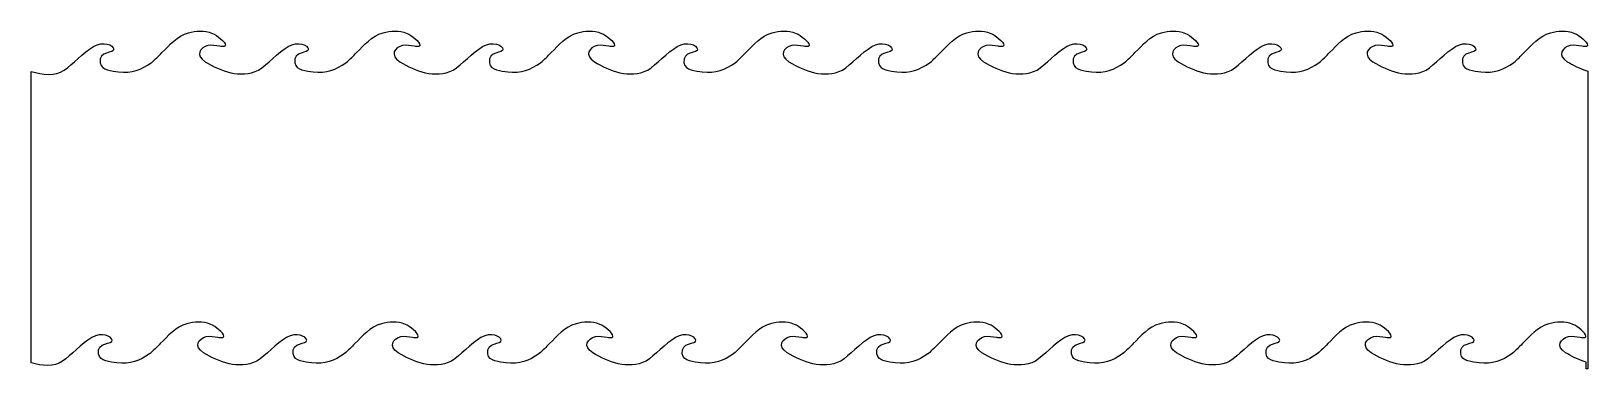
# Model space of a CAD drawing. Header units: centimetres. Extents: x -5.8 to 5.8, y -1.3 to 1.3.
import ezdxf

# ---------------------------------------------------------------- set-up
doc = ezdxf.new("R2010")
doc.units = ezdxf.units.CM
doc.header["$MEASUREMENT"] = 0
doc.layers.add('Layer 1', color=7, linetype='Continuous')

msp = doc.modelspace()

# ---------------------------------------------------------------- linework, layer by layer
at = {"layer": 'Layer 1'}
msp.add_open_spline([(-4.5591, 1.26214), (-4.59021, 1.26247), (-4.62083, 1.25821), (-4.64674, 1.25056), (-4.64674, 1.25056), (-4.73344, 1.22497), (-4.78818, 1.15922), (-4.84518, 1.10173), (-4.84518, 1.10173), (-4.87011, 1.07458), (-4.89613, 1.0516), (-4.92208, 1.02732), (-4.92208, 1.02732), (-4.92252, 1.02693), (-4.92329, 1.02687), (-4.92373, 1.02649), (-4.92373, 1.02649), (-4.9242, 1.02608), (-4.92492, 1.02606), (-4.92538, 1.02566), (-4.92538, 1.02566), (-4.99744, 0.97574), (-5.07132, 0.9431), (-5.17012, 0.95869), (-5.17012, 0.95869), (-5.21905, 0.96641), (-5.29802, 0.96505), (-5.30738, 1.02566), (-5.30738, 1.02566), (-5.32177, 1.11892), (-5.2005, 1.09392), (-5.20568, 1.12736), (-5.20568, 1.12736), (-5.21047, 1.15835), (-5.28264, 1.19163), (-5.35781, 1.14721), (-5.35781, 1.14721), (-5.43299, 1.10278), (-5.51446, 1.01269), (-5.57775, 0.97027), (-5.57775, 0.97027), (-5.64428, 0.92567), (-5.73817, 0.93456), (-5.82414, 0.96117), (-5.82414, 0.96117), (-5.82414, 0.96117), (-5.82414, -1.21834), (-5.82414, -1.21834), (-5.82414, -1.21834), (-5.74164, -1.24198), (-5.6535, -1.2484), (-5.59015, -1.20594), (-5.59015, -1.20594), (-5.52686, -1.16352), (-5.44539, -1.07342), (-5.37022, -1.029), (-5.37022, -1.029), (-5.29504, -0.98458), (-5.22288, -1.01785), (-5.21808, -1.04884), (-5.21808, -1.04884), (-5.2129, -1.08228), (-5.33417, -1.05728), (-5.31978, -1.15054), (-5.31978, -1.15054), (-5.31042, -1.21115), (-5.23146, -1.20979), (-5.18253, -1.21751), (-5.18253, -1.21751), (-5.08372, -1.2331), (-5.00985, -1.20046), (-4.93779, -1.15054), (-4.93779, -1.15054), (-4.93732, -1.15014), (-4.9366, -1.15012), (-4.93614, -1.14971), (-4.93614, -1.14971), (-4.9357, -1.14933), (-4.93493, -1.14927), (-4.93449, -1.14888), (-4.93449, -1.14888), (-4.90855, -1.1246), (-4.88253, -1.10162), (-4.8576, -1.07447), (-4.8576, -1.07447), (-4.8006, -1.01698), (-4.74586, -0.95123), (-4.65916, -0.92564), (-4.65916, -0.92564), (-4.63324, -0.91799), (-4.60263, -0.91373), (-4.57152, -0.91406), (-4.57152, -0.91406), (-4.54041, -0.91439), (-4.5142, -0.91665), (-4.47974, -0.9306), (-4.47974, -0.9306), (-4.44653, -0.94404), (-4.38262, -0.99517), (-4.383, -1.01742), (-4.383, -1.01742), (-4.38304, -1.0196), (-4.38342, -1.02649), (-4.39127, -1.02817), (-4.39127, -1.02817), (-4.40438, -1.029), (-4.41228, -1.02992), (-4.426, -1.02652), (-4.426, -1.02652), (-4.45452, -1.02233), (-4.48342, -1.01565), (-4.51364, -1.02156), (-4.51364, -1.02156), (-4.57302, -1.03549), (-4.61102, -1.09518), (-4.53431, -1.14228), (-4.53431, -1.14228), (-4.41762, -1.21216), (-4.27444, -1.27028), (-4.13413, -1.20595), (-4.13413, -1.20595), (-4.07084, -1.16353), (-3.98937, -1.07343), (-3.9142, -1.02901), (-3.9142, -1.02901), (-3.83902, -0.98459), (-3.76686, -1.01786), (-3.76206, -1.04885), (-3.76206, -1.04885), (-3.75688, -1.08229), (-3.87815, -1.05729), (-3.86376, -1.15055), (-3.86376, -1.15055), (-3.8544, -1.21116), (-3.77544, -1.2098), (-3.72651, -1.21752), (-3.72651, -1.21752), (-3.6277, -1.23311), (-3.55383, -1.20047), (-3.48177, -1.15055), (-3.48177, -1.15055), (-3.4813, -1.15015), (-3.48058, -1.15013), (-3.48012, -1.14972), (-3.48012, -1.14972), (-3.47968, -1.14934), (-3.47891, -1.14928), (-3.47847, -1.14889), (-3.47847, -1.14889), (-3.45252, -1.12461), (-3.42651, -1.10163), (-3.40158, -1.07448), (-3.40158, -1.07448), (-3.34458, -1.01699), (-3.28984, -0.95124), (-3.20314, -0.92565), (-3.20314, -0.92565), (-3.17722, -0.918), (-3.14661, -0.91374), (-3.1155, -0.91407), (-3.1155, -0.91407), (-3.08439, -0.9144), (-3.05818, -0.91666), (-3.02372, -0.93061), (-3.02372, -0.93061), (-2.99051, -0.94405), (-2.9266, -0.99518), (-2.92698, -1.01743), (-2.92698, -1.01743), (-2.92701, -1.01961), (-2.9274, -1.0265), (-2.93525, -1.02818), (-2.93525, -1.02818), (-2.94836, -1.02901), (-2.95626, -1.02993), (-2.96998, -1.02653), (-2.96998, -1.02653), (-2.9985, -1.02234), (-3.0274, -1.01566), (-3.05762, -1.02157), (-3.05762, -1.02157), (-3.117, -1.0355), (-3.155, -1.09519), (-3.07829, -1.14229), (-3.07829, -1.14229), (-2.9616, -1.21217), (-2.81842, -1.27029), (-2.67811, -1.20596), (-2.67811, -1.20596), (-2.61482, -1.16354), (-2.53335, -1.07344), (-2.45818, -1.02902), (-2.45818, -1.02902), (-2.383, -0.9846), (-2.31084, -1.01787), (-2.30604, -1.04886), (-2.30604, -1.04886), (-2.30086, -1.0823), (-2.42213, -1.0573), (-2.40774, -1.15056), (-2.40774, -1.15056), (-2.39838, -1.21117), (-2.31942, -1.20981), (-2.27049, -1.21753), (-2.27049, -1.21753), (-2.17168, -1.23312), (-2.09781, -1.20048), (-2.02575, -1.15056), (-2.02575, -1.15056), (-2.02528, -1.15017), (-2.02456, -1.15014), (-2.0241, -1.14973), (-2.0241, -1.14973), (-2.02366, -1.14936), (-2.02289, -1.14929), (-2.02245, -1.1489), (-2.02245, -1.1489), (-1.9965, -1.12462), (-1.97049, -1.10164), (-1.94556, -1.07449), (-1.94556, -1.07449), (-1.88856, -1.017), (-1.83382, -0.95125), (-1.74712, -0.92566), (-1.74712, -0.92566), (-1.7212, -0.91801), (-1.69059, -0.91375), (-1.65948, -0.91408), (-1.65948, -0.91408), (-1.62837, -0.91441), (-1.60216, -0.91667), (-1.5677, -0.93062), (-1.5677, -0.93062), (-1.53449, -0.94406), (-1.47058, -0.99519), (-1.47096, -1.01744), (-1.47096, -1.01744), (-1.47099, -1.01962), (-1.47138, -1.02651), (-1.47923, -1.02819), (-1.47923, -1.02819), (-1.49234, -1.02902), (-1.50024, -1.02994), (-1.51396, -1.02654), (-1.51396, -1.02654), (-1.54248, -1.02235), (-1.57138, -1.01567), (-1.6016, -1.02158), (-1.6016, -1.02158), (-1.66098, -1.03551), (-1.69898, -1.0952), (-1.62227, -1.1423), (-1.62227, -1.1423), (-1.50558, -1.21218), (-1.3624, -1.2703), (-1.22209, -1.20597), (-1.22209, -1.20597), (-1.1588, -1.16355), (-1.07733, -1.07345), (-1.00216, -1.02903), (-1.00216, -1.02903), (-0.92698, -0.98461), (-0.85482, -1.01788), (-0.85002, -1.04887), (-0.85002, -1.04887), (-0.84484, -1.08231), (-0.96611, -1.05731), (-0.95172, -1.15057), (-0.95172, -1.15057), (-0.94236, -1.21118), (-0.8634, -1.20982), (-0.81447, -1.21754), (-0.81447, -1.21754), (-0.71566, -1.23313), (-0.64179, -1.20049), (-0.56973, -1.15057), (-0.56973, -1.15057), (-0.56926, -1.15018), (-0.56854, -1.15015), (-0.56808, -1.14974), (-0.56808, -1.14974), (-0.56764, -1.14937), (-0.56687, -1.1493), (-0.56643, -1.14891), (-0.56643, -1.14891), (-0.54048, -1.12463), (-0.51447, -1.10165), (-0.48954, -1.0745), (-0.48954, -1.0745), (-0.43254, -1.01701), (-0.3778, -0.95126), (-0.2911, -0.92567), (-0.2911, -0.92567), (-0.26518, -0.91802), (-0.23457, -0.91376), (-0.20346, -0.91409), (-0.20346, -0.91409), (-0.17235, -0.91442), (-0.14614, -0.91668), (-0.11168, -0.93063), (-0.11168, -0.93063), (-0.07847, -0.94407), (-0.01456, -0.9952), (-0.01494, -1.01745), (-0.01494, -1.01745), (-0.01497, -1.01963), (-0.01536, -1.02652), (-0.02321, -1.0282), (-0.02321, -1.0282), (-0.03632, -1.02903), (-0.04422, -1.02995), (-0.05794, -1.02655), (-0.05794, -1.02655), (-0.08646, -1.02236), (-0.11536, -1.01568), (-0.14558, -1.02159), (-0.14558, -1.02159), (-0.20496, -1.03552), (-0.24296, -1.09521), (-0.16625, -1.14231), (-0.16625, -1.14231), (-0.04956, -1.21219), (0.09362, -1.27031), (0.23393, -1.20598), (0.23393, -1.20598), (0.29722, -1.16356), (0.37869, -1.07346), (0.45386, -1.02904), (0.45386, -1.02904), (0.52904, -0.98462), (0.6012, -1.01789), (0.606, -1.04888), (0.606, -1.04888), (0.61118, -1.08232), (0.48991, -1.05732), (0.5043, -1.15058), (0.5043, -1.15058), (0.51366, -1.21119), (0.59262, -1.20983), (0.64155, -1.21755), (0.64155, -1.21755), (0.74036, -1.23314), (0.81423, -1.2005), (0.88629, -1.15058), (0.88629, -1.15058), (0.88676, -1.15018), (0.88748, -1.15016), (0.88794, -1.14975), (0.88794, -1.14975), (0.88838, -1.14937), (0.88915, -1.14931), (0.88959, -1.14892), (0.88959, -1.14892), (0.91554, -1.12464), (0.94155, -1.10166), (0.96648, -1.07451), (0.96648, -1.07451), (1.02348, -1.01702), (1.07822, -0.95127), (1.16492, -0.92568), (1.16492, -0.92568), (1.19084, -0.91803), (1.22145, -0.91377), (1.25256, -0.9141), (1.25256, -0.9141), (1.28367, -0.91443), (1.30988, -0.91669), (1.34434, -0.93064), (1.34434, -0.93064), (1.37755, -0.94408), (1.44146, -0.99521), (1.44108, -1.01746), (1.44108, -1.01746), (1.44105, -1.01964), (1.44066, -1.02653), (1.43281, -1.02821), (1.43281, -1.02821), (1.4197, -1.02904), (1.4118, -1.02996), (1.39808, -1.02656), (1.39808, -1.02656), (1.36956, -1.02237), (1.34066, -1.01569), (1.31044, -1.0216), (1.31044, -1.0216), (1.25106, -1.03553), (1.21306, -1.09522), (1.28977, -1.14232), (1.28977, -1.14232), (1.40646, -1.2122), (1.54964, -1.27032), (1.68995, -1.20599), (1.68995, -1.20599), (1.75324, -1.16357), (1.83471, -1.07347), (1.90988, -1.02905), (1.90988, -1.02905), (1.98506, -0.98463), (2.05722, -1.0179), (2.06202, -1.04889), (2.06202, -1.04889), (2.0672, -1.08233), (1.94593, -1.05733), (1.96032, -1.15059), (1.96032, -1.15059), (1.96968, -1.2112), (2.04864, -1.20984), (2.09757, -1.21756), (2.09757, -1.21756), (2.19638, -1.23315), (2.27025, -1.20051), (2.34231, -1.15059), (2.34231, -1.15059), (2.34278, -1.15019), (2.3435, -1.15017), (2.34396, -1.14976), (2.34396, -1.14976), (2.3444, -1.14938), (2.34517, -1.14932), (2.34561, -1.14893), (2.34561, -1.14893), (2.37156, -1.12465), (2.39757, -1.10167), (2.4225, -1.07452), (2.4225, -1.07452), (2.4795, -1.01703), (2.53424, -0.95128), (2.62094, -0.92569), (2.62094, -0.92569), (2.64686, -0.91804), (2.67747, -0.91378), (2.70858, -0.91411), (2.70858, -0.91411), (2.73969, -0.91444), (2.7659, -0.9167), (2.80036, -0.93065), (2.80036, -0.93065), (2.83357, -0.94409), (2.89748, -0.99522), (2.8971, -1.01747), (2.8971, -1.01747), (2.89707, -1.01965), (2.89668, -1.02654), (2.88883, -1.02822), (2.88883, -1.02822), (2.87572, -1.02905), (2.86782, -1.02997), (2.8541, -1.02657), (2.8541, -1.02657), (2.82558, -1.02238), (2.79668, -1.0157), (2.76646, -1.02161), (2.76646, -1.02161), (2.70708, -1.03554), (2.66908, -1.09523), (2.74579, -1.14233), (2.74579, -1.14233), (2.86248, -1.21221), (3.00566, -1.27033), (3.14597, -1.206), (3.14597, -1.206), (3.20926, -1.16358), (3.29073, -1.07348), (3.3659, -1.02906), (3.3659, -1.02906), (3.44108, -0.98464), (3.51324, -1.01791), (3.51804, -1.0489), (3.51804, -1.0489), (3.52322, -1.08234), (3.40195, -1.05734), (3.41634, -1.1506), (3.41634, -1.1506), (3.4257, -1.21121), (3.50466, -1.20985), (3.55359, -1.21757), (3.55359, -1.21757), (3.6524, -1.23316), (3.72627, -1.20052), (3.79833, -1.1506), (3.79833, -1.1506), (3.7988, -1.15021), (3.79952, -1.15018), (3.79998, -1.14977), (3.79998, -1.14977), (3.80042, -1.1494), (3.80119, -1.14933), (3.80163, -1.14894), (3.80163, -1.14894), (3.82758, -1.12466), (3.85359, -1.10168), (3.87852, -1.07453), (3.87852, -1.07453), (3.93552, -1.01704), (3.99026, -0.95129), (4.07696, -0.9257), (4.07696, -0.9257), (4.10288, -0.91805), (4.13349, -0.91379), (4.1646, -0.91412), (4.1646, -0.91412), (4.19571, -0.91445), (4.22192, -0.91671), (4.25638, -0.93066), (4.25638, -0.93066), (4.28959, -0.9441), (4.3535, -0.99523), (4.35312, -1.01748), (4.35312, -1.01748), (4.35309, -1.01966), (4.3527, -1.02655), (4.34485, -1.02823), (4.34485, -1.02823), (4.33174, -1.02906), (4.32384, -1.02998), (4.31012, -1.02658), (4.31012, -1.02658), (4.2816, -1.02239), (4.2527, -1.01571), (4.22248, -1.02162), (4.22248, -1.02162), (4.1631, -1.03555), (4.1251, -1.09524), (4.20181, -1.14234), (4.20181, -1.14234), (4.3185, -1.21222), (4.46168, -1.27034), (4.60199, -1.20601), (4.60199, -1.20601), (4.66528, -1.16359), (4.74675, -1.07349), (4.82192, -1.02907), (4.82192, -1.02907), (4.8971, -0.98465), (4.96926, -1.01792), (4.97406, -1.04891), (4.97406, -1.04891), (4.97924, -1.08235), (4.85797, -1.05735), (4.87236, -1.15061), (4.87236, -1.15061), (4.88172, -1.21122), (4.96068, -1.20986), (5.00961, -1.21758), (5.00961, -1.21758), (5.10842, -1.23317), (5.18229, -1.20053), (5.25435, -1.15061), (5.25435, -1.15061), (5.25482, -1.15022), (5.25554, -1.15019), (5.256, -1.14978), (5.256, -1.14978), (5.25644, -1.14941), (5.25721, -1.14934), (5.25765, -1.14895), (5.25765, -1.14895), (5.2836, -1.12467), (5.30961, -1.10169), (5.33454, -1.07454), (5.33454, -1.07454), (5.39154, -1.01705), (5.44628, -0.9513), (5.53298, -0.92571), (5.53298, -0.92571), (5.5589, -0.91806), (5.58951, -0.9138), (5.62062, -0.91413), (5.62062, -0.91413), (5.65173, -0.91446), (5.67794, -0.91672), (5.7124, -0.93067), (5.7124, -0.93067), (5.74561, -0.94411), (5.80952, -0.99524), (5.80914, -1.01749), (5.80914, -1.01749), (5.80911, -1.01967), (5.80872, -1.02656), (5.80087, -1.02824), (5.80087, -1.02824), (5.78776, -1.02907), (5.77986, -1.02999), (5.76614, -1.02659), (5.76614, -1.02659), (5.73762, -1.0224), (5.70872, -1.01572), (5.6785, -1.02163), (5.6785, -1.02163), (5.61912, -1.03556), (5.58112, -1.09525), (5.65783, -1.14235), (5.65783, -1.14235), (5.69664, -1.16618), (5.75191, -1.19412), (5.81162, -1.21346), (5.81162, -1.21346), (5.81162, -1.21346), (5.81162, -1.26224), (5.81162, -1.26224), (5.81162, -1.26224), (5.81162, -1.26224), (5.82402, -1.26224), (5.82402, -1.26224), (5.82402, -1.26224), (5.82402, -1.26224), (5.82402, 0.96274), (5.82402, 0.96274), (5.82402, 0.96274), (5.76443, 0.98217), (5.70916, 1.01011), (5.67035, 1.03393), (5.67035, 1.03393), (5.59364, 1.08103), (5.63165, 1.14072), (5.69102, 1.15465), (5.69102, 1.15465), (5.72124, 1.16056), (5.75014, 1.15388), (5.77866, 1.14969), (5.77866, 1.14969), (5.79238, 1.14628), (5.80028, 1.14721), (5.81339, 1.14804), (5.81339, 1.14804), (5.82124, 1.14972), (5.82162, 1.15661), (5.82166, 1.15879), (5.82166, 1.15879), (5.82205, 1.18104), (5.75813, 1.23217), (5.72492, 1.24561), (5.72492, 1.24561), (5.69046, 1.25956), (5.66426, 1.26181), (5.63314, 1.26215), (5.63314, 1.26215), (5.60203, 1.26248), (5.57141, 1.25822), (5.5455, 1.25057), (5.5455, 1.25057), (5.45881, 1.22498), (5.40406, 1.15923), (5.34706, 1.10174), (5.34706, 1.10174), (5.32213, 1.07458), (5.29611, 1.0516), (5.27017, 1.02733), (5.27017, 1.02733), (5.26973, 1.02694), (5.26896, 1.02688), (5.26852, 1.0265), (5.26852, 1.0265), (5.26805, 1.02609), (5.26733, 1.02607), (5.26687, 1.02567), (5.26687, 1.02567), (5.19481, 0.97574), (5.12094, 0.94311), (5.02213, 0.9587), (5.02213, 0.9587), (4.9732, 0.96642), (4.89423, 0.96506), (4.88488, 1.02567), (4.88488, 1.02567), (4.87049, 1.11893), (4.99176, 1.09393), (4.98658, 1.12737), (4.98658, 1.12737), (4.98178, 1.15836), (4.90962, 1.19164), (4.83444, 1.14721), (4.83444, 1.14721), (4.75926, 1.10279), (4.6778, 1.01269), (4.61451, 0.97027), (4.61451, 0.97027), (4.4742, 0.90594), (4.33102, 0.96406), (4.21433, 1.03394), (4.21433, 1.03394), (4.13762, 1.08104), (4.17562, 1.14073), (4.235, 1.15466), (4.235, 1.15466), (4.26522, 1.16057), (4.29412, 1.15389), (4.32264, 1.1497), (4.32264, 1.1497), (4.33636, 1.14629), (4.34426, 1.14722), (4.35737, 1.14805), (4.35737, 1.14805), (4.36522, 1.14973), (4.3656, 1.15662), (4.36564, 1.1588), (4.36564, 1.1588), (4.36603, 1.18105), (4.30211, 1.23218), (4.2689, 1.24562), (4.2689, 1.24562), (4.23444, 1.25957), (4.20824, 1.26182), (4.17712, 1.26216), (4.17712, 1.26216), (4.14601, 1.26249), (4.11539, 1.25823), (4.08948, 1.25058), (4.08948, 1.25058), (4.00279, 1.22499), (3.94804, 1.15924), (3.89104, 1.10175), (3.89104, 1.10175), (3.86611, 1.07459), (3.84009, 1.05161), (3.81415, 1.02734), (3.81415, 1.02734), (3.81371, 1.02695), (3.81294, 1.02689), (3.8125, 1.02651), (3.8125, 1.02651), (3.81203, 1.0261), (3.81131, 1.02608), (3.81085, 1.02568), (3.81085, 1.02568), (3.73879, 0.97575), (3.66492, 0.94312), (3.56611, 0.95871), (3.56611, 0.95871), (3.51718, 0.96643), (3.43821, 0.96507), (3.42886, 1.02568), (3.42886, 1.02568), (3.41447, 1.11894), (3.53574, 1.09394), (3.53056, 1.12738), (3.53056, 1.12738), (3.52576, 1.15837), (3.4536, 1.19165), (3.37842, 1.14722), (3.37842, 1.14722), (3.30324, 1.1028), (3.22178, 1.0127), (3.15849, 0.97028), (3.15849, 0.97028), (3.01818, 0.90595), (2.875, 0.96407), (2.75831, 1.03395), (2.75831, 1.03395), (2.6816, 1.08105), (2.7196, 1.14074), (2.77898, 1.15467), (2.77898, 1.15467), (2.8092, 1.16058), (2.8381, 1.1539), (2.86662, 1.14971), (2.86662, 1.14971), (2.88034, 1.1463), (2.88824, 1.14723), (2.90135, 1.14806), (2.90135, 1.14806), (2.9092, 1.14974), (2.90958, 1.15663), (2.90962, 1.15881), (2.90962, 1.15881), (2.91001, 1.18106), (2.84609, 1.23219), (2.81288, 1.24563), (2.81288, 1.24563), (2.77842, 1.25958), (2.75222, 1.26183), (2.7211, 1.26217), (2.7211, 1.26217), (2.68999, 1.2625), (2.65937, 1.25824), (2.63346, 1.25059), (2.63346, 1.25059), (2.54677, 1.225), (2.49202, 1.15925), (2.43502, 1.10176), (2.43502, 1.10176), (2.41009, 1.0746), (2.38407, 1.05162), (2.35813, 1.02735), (2.35813, 1.02735), (2.35769, 1.02696), (2.35692, 1.0269), (2.35648, 1.02652), (2.35648, 1.02652), (2.35601, 1.02611), (2.35529, 1.02609), (2.35483, 1.02569), (2.35483, 1.02569), (2.28277, 0.97576), (2.2089, 0.94313), (2.11009, 0.95872), (2.11009, 0.95872), (2.06116, 0.96644), (1.98219, 0.96508), (1.97284, 1.02569), (1.97284, 1.02569), (1.95845, 1.11895), (2.07972, 1.09395), (2.07454, 1.12739), (2.07454, 1.12739), (2.06974, 1.15838), (1.99758, 1.19166), (1.9224, 1.14723), (1.9224, 1.14723), (1.84722, 1.10281), (1.76576, 1.01271), (1.70247, 0.97029), (1.70247, 0.97029), (1.56216, 0.90596), (1.41898, 0.96408), (1.30229, 1.03396), (1.30229, 1.03396), (1.22558, 1.08106), (1.26358, 1.14075), (1.32296, 1.15468), (1.32296, 1.15468), (1.35318, 1.16059), (1.38208, 1.15391), (1.4106, 1.14972), (1.4106, 1.14972), (1.42432, 1.14631), (1.43222, 1.14724), (1.44533, 1.14807), (1.44533, 1.14807), (1.45318, 1.14975), (1.45356, 1.15664), (1.4536, 1.15882), (1.4536, 1.15882), (1.45399, 1.18107), (1.39007, 1.2322), (1.35686, 1.24564), (1.35686, 1.24564), (1.3224, 1.25959), (1.2962, 1.26184), (1.26508, 1.26218), (1.26508, 1.26218), (1.23397, 1.26251), (1.20335, 1.25825), (1.17744, 1.2506), (1.17744, 1.2506), (1.09075, 1.22501), (1.036, 1.15926), (0.979, 1.10177), (0.979, 1.10177), (0.95407, 1.07461), (0.92805, 1.05163), (0.90211, 1.02736), (0.90211, 1.02736), (0.90167, 1.02697), (0.9009, 1.02691), (0.90046, 1.02653), (0.90046, 1.02653), (0.89999, 1.02612), (0.89927, 1.0261), (0.89881, 1.0257), (0.89881, 1.0257), (0.82675, 0.97577), (0.75288, 0.94314), (0.65407, 0.95873), (0.65407, 0.95873), (0.60514, 0.96645), (0.52617, 0.96509), (0.51682, 1.0257), (0.51682, 1.0257), (0.50243, 1.11896), (0.6237, 1.09396), (0.61852, 1.1274), (0.61852, 1.1274), (0.61372, 1.15839), (0.54156, 1.19167), (0.46638, 1.14724), (0.46638, 1.14724), (0.3912, 1.10282), (0.30974, 1.01272), (0.24645, 0.9703), (0.24645, 0.9703), (0.10614, 0.90597), (-0.03704, 0.96409), (-0.15373, 1.03397), (-0.15373, 1.03397), (-0.2305, 1.08103), (-0.19249, 1.14072), (-0.13312, 1.15465), (-0.13312, 1.15465), (-0.1029, 1.16056), (-0.074, 1.15388), (-0.04548, 1.14969), (-0.04548, 1.14969), (-0.03176, 1.14628), (-0.02386, 1.14721), (-0.01075, 1.14804), (-0.01075, 1.14804), (-0.0029, 1.14972), (-0.00252, 1.15661), (-0.00248, 1.15879), (-0.00248, 1.15879), (-0.00209, 1.18104), (-0.06601, 1.23217), (-0.09922, 1.24561), (-0.09922, 1.24561), (-0.13368, 1.25956), (-0.15988, 1.26181), (-0.191, 1.26215), (-0.191, 1.26215), (-0.22211, 1.26248), (-0.25273, 1.25822), (-0.27864, 1.25057), (-0.27864, 1.25057), (-0.36533, 1.22498), (-0.42008, 1.15923), (-0.47708, 1.10174), (-0.47708, 1.10174), (-0.50201, 1.07458), (-0.52803, 1.0516), (-0.55397, 1.02733), (-0.55397, 1.02733), (-0.55441, 1.02694), (-0.55518, 1.02688), (-0.55562, 1.0265), (-0.55562, 1.0265), (-0.55609, 1.02609), (-0.55681, 1.02607), (-0.55727, 1.02567), (-0.55727, 1.02567), (-0.62933, 0.97574), (-0.7032, 0.94311), (-0.80201, 0.9587), (-0.80201, 0.9587), (-0.85094, 0.96642), (-0.92991, 0.96506), (-0.93926, 1.02567), (-0.93926, 1.02567), (-0.95365, 1.11893), (-0.83238, 1.09393), (-0.83756, 1.12737), (-0.83756, 1.12737), (-0.84236, 1.15836), (-0.91452, 1.19164), (-0.9897, 1.14721), (-0.9897, 1.14721), (-1.06488, 1.10279), (-1.14634, 1.01269), (-1.20963, 0.97027), (-1.20963, 0.97027), (-1.34994, 0.90594), (-1.49312, 0.96406), (-1.60981, 1.03394), (-1.60981, 1.03394), (-1.68652, 1.08104), (-1.64852, 1.14073), (-1.58914, 1.15466), (-1.58914, 1.15466), (-1.55892, 1.16057), (-1.53002, 1.15389), (-1.5015, 1.1497), (-1.5015, 1.1497), (-1.48778, 1.14629), (-1.47988, 1.14722), (-1.46677, 1.14805), (-1.46677, 1.14805), (-1.45892, 1.14973), (-1.45854, 1.15662), (-1.4585, 1.1588), (-1.4585, 1.1588), (-1.45811, 1.18105), (-1.52203, 1.23218), (-1.55524, 1.24562), (-1.55524, 1.24562), (-1.5897, 1.25957), (-1.6159, 1.26182), (-1.64702, 1.26216), (-1.64702, 1.26216), (-1.67813, 1.26249), (-1.70875, 1.25823), (-1.73466, 1.25058), (-1.73466, 1.25058), (-1.82135, 1.22499), (-1.8761, 1.15924), (-1.9331, 1.10175), (-1.9331, 1.10175), (-1.95803, 1.07459), (-1.98405, 1.05161), (-2.00999, 1.02734), (-2.00999, 1.02734), (-2.01043, 1.02695), (-2.0112, 1.02689), (-2.01164, 1.02651), (-2.01164, 1.02651), (-2.01211, 1.0261), (-2.01283, 1.02608), (-2.01329, 1.02568), (-2.01329, 1.02568), (-2.08535, 0.97575), (-2.15922, 0.94312), (-2.25803, 0.95871), (-2.25803, 0.95871), (-2.30696, 0.96643), (-2.38593, 0.96507), (-2.39528, 1.02568), (-2.39528, 1.02568), (-2.40967, 1.11894), (-2.2884, 1.09394), (-2.29358, 1.12738), (-2.29358, 1.12738), (-2.29838, 1.15837), (-2.37054, 1.19165), (-2.44572, 1.14722), (-2.44572, 1.14722), (-2.5209, 1.1028), (-2.60236, 1.0127), (-2.66565, 0.97028), (-2.66565, 0.97028), (-2.80596, 0.90595), (-2.94914, 0.96407), (-3.06583, 1.03395), (-3.06583, 1.03395), (-3.14254, 1.08105), (-3.10454, 1.14074), (-3.04516, 1.15467), (-3.04516, 1.15467), (-3.01494, 1.16058), (-2.98604, 1.1539), (-2.95752, 1.14971), (-2.95752, 1.14971), (-2.9438, 1.1463), (-2.9359, 1.14723), (-2.92279, 1.14806), (-2.92279, 1.14806), (-2.91494, 1.14974), (-2.91456, 1.15663), (-2.91452, 1.15881), (-2.91452, 1.15881), (-2.91413, 1.18106), (-2.97805, 1.23219), (-3.01126, 1.24563), (-3.01126, 1.24563), (-3.04572, 1.25958), (-3.07192, 1.26183), (-3.10304, 1.26217), (-3.10304, 1.26217), (-3.13415, 1.2625), (-3.16477, 1.25824), (-3.19068, 1.25059), (-3.19068, 1.25059), (-3.27737, 1.225), (-3.33212, 1.15925), (-3.38912, 1.10176), (-3.38912, 1.10176), (-3.41405, 1.0746), (-3.44007, 1.05162), (-3.46601, 1.02735), (-3.46601, 1.02735), (-3.46645, 1.02696), (-3.46722, 1.0269), (-3.46766, 1.02652), (-3.46766, 1.02652), (-3.46813, 1.02611), (-3.46885, 1.02609), (-3.46931, 1.02569), (-3.46931, 1.02569), (-3.54137, 0.97576), (-3.61524, 0.94313), (-3.71405, 0.95872), (-3.71405, 0.95872), (-3.76302, 0.96641), (-3.84199, 0.96505), (-3.85134, 1.02566), (-3.85134, 1.02566), (-3.86574, 1.11892), (-3.74447, 1.09392), (-3.74964, 1.12736), (-3.74964, 1.12736), (-3.75444, 1.15835), (-3.8266, 1.19163), (-3.90178, 1.14721), (-3.90178, 1.14721), (-3.97695, 1.10278), (-4.05842, 1.01269), (-4.12171, 0.97027), (-4.12171, 0.97027), (-4.26203, 0.90593), (-4.4052, 0.96405), (-4.52189, 1.03393), (-4.52189, 1.03393), (-4.59861, 1.08103), (-4.5606, 1.14072), (-4.50122, 1.15465), (-4.50122, 1.15465), (-4.471, 1.16056), (-4.4421, 1.15388), (-4.41358, 1.14969), (-4.41358, 1.14969), (-4.39986, 1.14628), (-4.39196, 1.14721), (-4.37885, 1.14804), (-4.37885, 1.14804), (-4.371, 1.14972), (-4.37062, 1.15661), (-4.37058, 1.15879), (-4.37058, 1.15879), (-4.37019, 1.18104), (-4.43411, 1.23217), (-4.46732, 1.24561), (-4.46732, 1.24561), (-4.50178, 1.25956), (-4.52798, 1.26181), (-4.5591, 1.26215), (-4.5591, 1.26215), (-4.5591, 1.26215), (-4.5591, 1.26214), (-4.5591, 1.26214)], degree=3, knots=[0, 0, 0, 0, 0.00357143, 0.00357143, 0.00357143, 0.00357143, 0.00714286, 0.00714286, 0.00714286, 0.00714286, 0.01071429, 0.01071429, 0.01071429, 0.01071429, 0.01428571, 0.01428571, 0.01428571, 0.01428571, 0.01785714, 0.01785714, 0.01785714, 0.01785714, 0.02142857, 0.02142857, 0.02142857, 0.02142857, 0.025, 0.025, 0.025, 0.025, 0.02857143, 0.02857143, 0.02857143, 0.02857143, 0.03214286, 0.03214286, 0.03214286, 0.03214286, 0.03571429, 0.03571429, 0.03571429, 0.03571429, 0.03928571, 0.03928571, 0.03928571, 0.03928571, 0.04285714, 0.04285714, 0.04285714, 0.04285714, 0.04642857, 0.04642857, 0.04642857, 0.04642857, 0.05, 0.05, 0.05, 0.05, 0.05357143, 0.05357143, 0.05357143, 0.05357143, 0.05714286, 0.05714286, 0.05714286, 0.05714286, 0.06071429, 0.06071429, 0.06071429, 0.06071429, 0.06428571, 0.06428571, 0.06428571, 0.06428571, 0.06785714, 0.06785714, 0.06785714, 0.06785714, 0.07142857, 0.07142857, 0.07142857, 0.07142857, 0.075, 0.075, 0.075, 0.075, 0.07857143, 0.07857143, 0.07857143, 0.07857143, 0.08214286, 0.08214286, 0.08214286, 0.08214286, 0.08571429, 0.08571429, 0.08571429, 0.08571429, 0.08928571, 0.08928571, 0.08928571, 0.08928571, 0.09285714, 0.09285714, 0.09285714, 0.09285714, 0.09642857, 0.09642857, 0.09642857, 0.09642857, 0.1, 0.1, 0.1, 0.1, 0.10357143, 0.10357143, 0.10357143, 0.10357143, 0.10714286, 0.10714286, 0.10714286, 0.10714286, 0.11071429, 0.11071429, 0.11071429, 0.11071429, 0.11428571, 0.11428571, 0.11428571, 0.11428571, 0.11785714, 0.11785714, 0.11785714, 0.11785714, 0.12142857, 0.12142857, 0.12142857, 0.12142857, 0.125, 0.125, 0.125, 0.125, 0.12857143, 0.12857143, 0.12857143, 0.12857143, 0.13214286, 0.13214286, 0.13214286, 0.13214286, 0.13571429, 0.13571429, 0.13571429, 0.13571429, 0.13928571, 0.13928571, 0.13928571, 0.13928571, 0.14285714, 0.14285714, 0.14285714, 0.14285714, 0.14642857, 0.14642857, 0.14642857, 0.14642857, 0.15, 0.15, 0.15, 0.15, 0.15357143, 0.15357143, 0.15357143, 0.15357143, 0.15714286, 0.15714286, 0.15714286, 0.15714286, 0.16071429, 0.16071429, 0.16071429, 0.16071429, 0.16428571, 0.16428571, 0.16428571, 0.16428571, 0.16785714, 0.16785714, 0.16785714, 0.16785714, 0.17142857, 0.17142857, 0.17142857, 0.17142857, 0.175, 0.175, 0.175, 0.175, 0.17857143, 0.17857143, 0.17857143, 0.17857143, 0.18214286, 0.18214286, 0.18214286, 0.18214286, 0.18571429, 0.18571429, 0.18571429, 0.18571429, 0.18928571, 0.18928571, 0.18928571, 0.18928571, 0.19285714, 0.19285714, 0.19285714, 0.19285714, 0.19642857, 0.19642857, 0.19642857, 0.19642857, 0.2, 0.2, 0.2, 0.2, 0.20357143, 0.20357143, 0.20357143, 0.20357143, 0.20714286, 0.20714286, 0.20714286, 0.20714286, 0.21071429, 0.21071429, 0.21071429, 0.21071429, 0.21428571, 0.21428571, 0.21428571, 0.21428571, 0.21785714, 0.21785714, 0.21785714, 0.21785714, 0.22142857, 0.22142857, 0.22142857, 0.22142857, 0.225, 0.225, 0.225, 0.225, 0.22857143, 0.22857143, 0.22857143, 0.22857143, 0.23214286, 0.23214286, 0.23214286, 0.23214286, 0.23571429, 0.23571429, 0.23571429, 0.23571429, 0.23928571, 0.23928571, 0.23928571, 0.23928571, 0.24285714, 0.24285714, 0.24285714, 0.24285714, 0.24642857, 0.24642857, 0.24642857, 0.24642857, 0.25, 0.25, 0.25, 0.25, 0.25357143, 0.25357143, 0.25357143, 0.25357143, 0.25714286, 0.25714286, 0.25714286, 0.25714286, 0.26071429, 0.26071429, 0.26071429, 0.26071429, 0.26428571, 0.26428571, 0.26428571, 0.26428571, 0.26785714, 0.26785714, 0.26785714, 0.26785714, 0.27142857, 0.27142857, 0.27142857, 0.27142857, 0.275, 0.275, 0.275, 0.275, 0.27857143, 0.27857143, 0.27857143, 0.27857143, 0.28214286, 0.28214286, 0.28214286, 0.28214286, 0.28571429, 0.28571429, 0.28571429, 0.28571429, 0.28928571, 0.28928571, 0.28928571, 0.28928571, 0.29285714, 0.29285714, 0.29285714, 0.29285714, 0.29642857, 0.29642857, 0.29642857, 0.29642857, 0.3, 0.3, 0.3, 0.3, 0.30357143, 0.30357143, 0.30357143, 0.30357143, 0.30714286, 0.30714286, 0.30714286, 0.30714286, 0.31071429, 0.31071429, 0.31071429, 0.31071429, 0.31428571, 0.31428571, 0.31428571, 0.31428571, 0.31785714, 0.31785714, 0.31785714, 0.31785714, 0.32142857, 0.32142857, 0.32142857, 0.32142857, 0.325, 0.325, 0.325, 0.325, 0.32857143, 0.32857143, 0.32857143, 0.32857143, 0.33214286, 0.33214286, 0.33214286, 0.33214286, 0.33571429, 0.33571429, 0.33571429, 0.33571429, 0.33928571, 0.33928571, 0.33928571, 0.33928571, 0.34285714, 0.34285714, 0.34285714, 0.34285714, 0.34642857, 0.34642857, 0.34642857, 0.34642857, 0.35, 0.35, 0.35, 0.35, 0.35357143, 0.35357143, 0.35357143, 0.35357143, 0.35714286, 0.35714286, 0.35714286, 0.35714286, 0.36071429, 0.36071429, 0.36071429, 0.36071429, 0.36428571, 0.36428571, 0.36428571, 0.36428571, 0.36785714, 0.36785714, 0.36785714, 0.36785714, 0.37142857, 0.37142857, 0.37142857, 0.37142857, 0.375, 0.375, 0.375, 0.375, 0.37857143, 0.37857143, 0.37857143, 0.37857143, 0.38214286, 0.38214286, 0.38214286, 0.38214286, 0.38571429, 0.38571429, 0.38571429, 0.38571429, 0.38928571, 0.38928571, 0.38928571, 0.38928571, 0.39285714, 0.39285714, 0.39285714, 0.39285714, 0.39642857, 0.39642857, 0.39642857, 0.39642857, 0.4, 0.4, 0.4, 0.4, 0.40357143, 0.40357143, 0.40357143, 0.40357143, 0.40714286, 0.40714286, 0.40714286, 0.40714286, 0.41071429, 0.41071429, 0.41071429, 0.41071429, 0.41428571, 0.41428571, 0.41428571, 0.41428571, 0.41785714, 0.41785714, 0.41785714, 0.41785714, 0.42142857, 0.42142857, 0.42142857, 0.42142857, 0.425, 0.425, 0.425, 0.425, 0.42857143, 0.42857143, 0.42857143, 0.42857143, 0.43214286, 0.43214286, 0.43214286, 0.43214286, 0.43571429, 0.43571429, 0.43571429, 0.43571429, 0.43928571, 0.43928571, 0.43928571, 0.43928571, 0.44285714, 0.44285714, 0.44285714, 0.44285714, 0.44642857, 0.44642857, 0.44642857, 0.44642857, 0.45, 0.45, 0.45, 0.45, 0.45357143, 0.45357143, 0.45357143, 0.45357143, 0.45714286, 0.45714286, 0.45714286, 0.45714286, 0.46071429, 0.46071429, 0.46071429, 0.46071429, 0.46428571, 0.46428571, 0.46428571, 0.46428571, 0.46785714, 0.46785714, 0.46785714, 0.46785714, 0.47142857, 0.47142857, 0.47142857, 0.47142857, 0.475, 0.475, 0.475, 0.475, 0.47857143, 0.47857143, 0.47857143, 0.47857143, 0.48214286, 0.48214286, 0.48214286, 0.48214286, 0.48571429, 0.48571429, 0.48571429, 0.48571429, 0.48928571, 0.48928571, 0.48928571, 0.48928571, 0.49285714, 0.49285714, 0.49285714, 0.49285714, 0.49642857, 0.49642857, 0.49642857, 0.49642857, 0.5, 0.5, 0.5, 0.5, 0.50357143, 0.50357143, 0.50357143, 0.50357143, 0.50714286, 0.50714286, 0.50714286, 0.50714286, 0.51071429, 0.51071429, 0.51071429, 0.51071429, 0.51428571, 0.51428571, 0.51428571, 0.51428571, 0.51785714, 0.51785714, 0.51785714, 0.51785714, 0.52142857, 0.52142857, 0.52142857, 0.52142857, 0.525, 0.525, 0.525, 0.525, 0.52857143, 0.52857143, 0.52857143, 0.52857143, 0.53214286, 0.53214286, 0.53214286, 0.53214286, 0.53571429, 0.53571429, 0.53571429, 0.53571429, 0.53928571, 0.53928571, 0.53928571, 0.53928571, 0.54285714, 0.54285714, 0.54285714, 0.54285714, 0.54642857, 0.54642857, 0.54642857, 0.54642857, 0.55, 0.55, 0.55, 0.55, 0.55357143, 0.55357143, 0.55357143, 0.55357143, 0.55714286, 0.55714286, 0.55714286, 0.55714286, 0.56071429, 0.56071429, 0.56071429, 0.56071429, 0.56428571, 0.56428571, 0.56428571, 0.56428571, 0.56785714, 0.56785714, 0.56785714, 0.56785714, 0.57142857, 0.57142857, 0.57142857, 0.57142857, 0.575, 0.575, 0.575, 0.575, 0.57857143, 0.57857143, 0.57857143, 0.57857143, 0.58214286, 0.58214286, 0.58214286, 0.58214286, 0.58571429, 0.58571429, 0.58571429, 0.58571429, 0.58928571, 0.58928571, 0.58928571, 0.58928571, 0.59285714, 0.59285714, 0.59285714, 0.59285714, 0.59642857, 0.59642857, 0.59642857, 0.59642857, 0.6, 0.6, 0.6, 0.6, 0.60357143, 0.60357143, 0.60357143, 0.60357143, 0.60714286, 0.60714286, 0.60714286, 0.60714286, 0.61071429, 0.61071429, 0.61071429, 0.61071429, 0.61428571, 0.61428571, 0.61428571, 0.61428571, 0.61785714, 0.61785714, 0.61785714, 0.61785714, 0.62142857, 0.62142857, 0.62142857, 0.62142857, 0.625, 0.625, 0.625, 0.625, 0.62857143, 0.62857143, 0.62857143, 0.62857143, 0.63214286, 0.63214286, 0.63214286, 0.63214286, 0.63571429, 0.63571429, 0.63571429, 0.63571429, 0.63928571, 0.63928571, 0.63928571, 0.63928571, 0.64285714, 0.64285714, 0.64285714, 0.64285714, 0.64642857, 0.64642857, 0.64642857, 0.64642857, 0.65, 0.65, 0.65, 0.65, 0.65357143, 0.65357143, 0.65357143, 0.65357143, 0.65714286, 0.65714286, 0.65714286, 0.65714286, 0.66071429, 0.66071429, 0.66071429, 0.66071429, 0.66428571, 0.66428571, 0.66428571, 0.66428571, 0.66785714, 0.66785714, 0.66785714, 0.66785714, 0.67142857, 0.67142857, 0.67142857, 0.67142857, 0.675, 0.675, 0.675, 0.675, 0.67857143, 0.67857143, 0.67857143, 0.67857143, 0.68214286, 0.68214286, 0.68214286, 0.68214286, 0.68571429, 0.68571429, 0.68571429, 0.68571429, 0.68928571, 0.68928571, 0.68928571, 0.68928571, 0.69285714, 0.69285714, 0.69285714, 0.69285714, 0.69642857, 0.69642857, 0.69642857, 0.69642857, 0.7, 0.7, 0.7, 0.7, 0.70357143, 0.70357143, 0.70357143, 0.70357143, 0.70714286, 0.70714286, 0.70714286, 0.70714286, 0.71071429, 0.71071429, 0.71071429, 0.71071429, 0.71428571, 0.71428571, 0.71428571, 0.71428571, 0.71785714, 0.71785714, 0.71785714, 0.71785714, 0.72142857, 0.72142857, 0.72142857, 0.72142857, 0.725, 0.725, 0.725, 0.725, 0.72857143, 0.72857143, 0.72857143, 0.72857143, 0.73214286, 0.73214286, 0.73214286, 0.73214286, 0.73571429, 0.73571429, 0.73571429, 0.73571429, 0.73928571, 0.73928571, 0.73928571, 0.73928571, 0.74285714, 0.74285714, 0.74285714, 0.74285714, 0.74642857, 0.74642857, 0.74642857, 0.74642857, 0.75, 0.75, 0.75, 0.75, 0.75357143, 0.75357143, 0.75357143, 0.75357143, 0.75714286, 0.75714286, 0.75714286, 0.75714286, 0.76071429, 0.76071429, 0.76071429, 0.76071429, 0.76428571, 0.76428571, 0.76428571, 0.76428571, 0.76785714, 0.76785714, 0.76785714, 0.76785714, 0.77142857, 0.77142857, 0.77142857, 0.77142857, 0.775, 0.775, 0.775, 0.775, 0.77857143, 0.77857143, 0.77857143, 0.77857143, 0.78214286, 0.78214286, 0.78214286, 0.78214286, 0.78571429, 0.78571429, 0.78571429, 0.78571429, 0.78928571, 0.78928571, 0.78928571, 0.78928571, 0.79285714, 0.79285714, 0.79285714, 0.79285714, 0.79642857, 0.79642857, 0.79642857, 0.79642857, 0.8, 0.8, 0.8, 0.8, 0.80357143, 0.80357143, 0.80357143, 0.80357143, 0.80714286, 0.80714286, 0.80714286, 0.80714286, 0.81071429, 0.81071429, 0.81071429, 0.81071429, 0.81428571, 0.81428571, 0.81428571, 0.81428571, 0.81785714, 0.81785714, 0.81785714, 0.81785714, 0.82142857, 0.82142857, 0.82142857, 0.82142857, 0.825, 0.825, 0.825, 0.825, 0.82857143, 0.82857143, 0.82857143, 0.82857143, 0.83214286, 0.83214286, 0.83214286, 0.83214286, 0.83571429, 0.83571429, 0.83571429, 0.83571429, 0.83928571, 0.83928571, 0.83928571, 0.83928571, 0.84285714, 0.84285714, 0.84285714, 0.84285714, 0.84642857, 0.84642857, 0.84642857, 0.84642857, 0.85, 0.85, 0.85, 0.85, 0.85357143, 0.85357143, 0.85357143, 0.85357143, 0.85714286, 0.85714286, 0.85714286, 0.85714286, 0.86071429, 0.86071429, 0.86071429, 0.86071429, 0.86428571, 0.86428571, 0.86428571, 0.86428571, 0.86785714, 0.86785714, 0.86785714, 0.86785714, 0.87142857, 0.87142857, 0.87142857, 0.87142857, 0.875, 0.875, 0.875, 0.875, 0.87857143, 0.87857143, 0.87857143, 0.87857143, 0.88214286, 0.88214286, 0.88214286, 0.88214286, 0.88571429, 0.88571429, 0.88571429, 0.88571429, 0.88928571, 0.88928571, 0.88928571, 0.88928571, 0.89285714, 0.89285714, 0.89285714, 0.89285714, 0.89642857, 0.89642857, 0.89642857, 0.89642857, 0.9, 0.9, 0.9, 0.9, 0.90357143, 0.90357143, 0.90357143, 0.90357143, 0.90714286, 0.90714286, 0.90714286, 0.90714286, 0.91071429, 0.91071429, 0.91071429, 0.91071429, 0.91428571, 0.91428571, 0.91428571, 0.91428571, 0.91785714, 0.91785714, 0.91785714, 0.91785714, 0.92142857, 0.92142857, 0.92142857, 0.92142857, 0.925, 0.925, 0.925, 0.925, 0.92857143, 0.92857143, 0.92857143, 0.92857143, 0.93214286, 0.93214286, 0.93214286, 0.93214286, 0.93571429, 0.93571429, 0.93571429, 0.93571429, 0.93928571, 0.93928571, 0.93928571, 0.93928571, 0.94285714, 0.94285714, 0.94285714, 0.94285714, 0.94642857, 0.94642857, 0.94642857, 0.94642857, 0.95, 0.95, 0.95, 0.95, 0.95357143, 0.95357143, 0.95357143, 0.95357143, 0.95714286, 0.95714286, 0.95714286, 0.95714286, 0.96071429, 0.96071429, 0.96071429, 0.96071429, 0.96428571, 0.96428571, 0.96428571, 0.96428571, 0.96785714, 0.96785714, 0.96785714, 0.96785714, 0.97142857, 0.97142857, 0.97142857, 0.97142857, 0.975, 0.975, 0.975, 0.975, 0.97857143, 0.97857143, 0.97857143, 0.97857143, 0.98214286, 0.98214286, 0.98214286, 0.98214286, 0.98571429, 0.98571429, 0.98571429, 0.98571429, 0.98928571, 0.98928571, 0.98928571, 0.98928571, 0.99285714, 0.99285714, 0.99285714, 0.99285714, 1, 1, 1, 1], dxfattribs=at)

doc.saveas('drawing.dxf')
